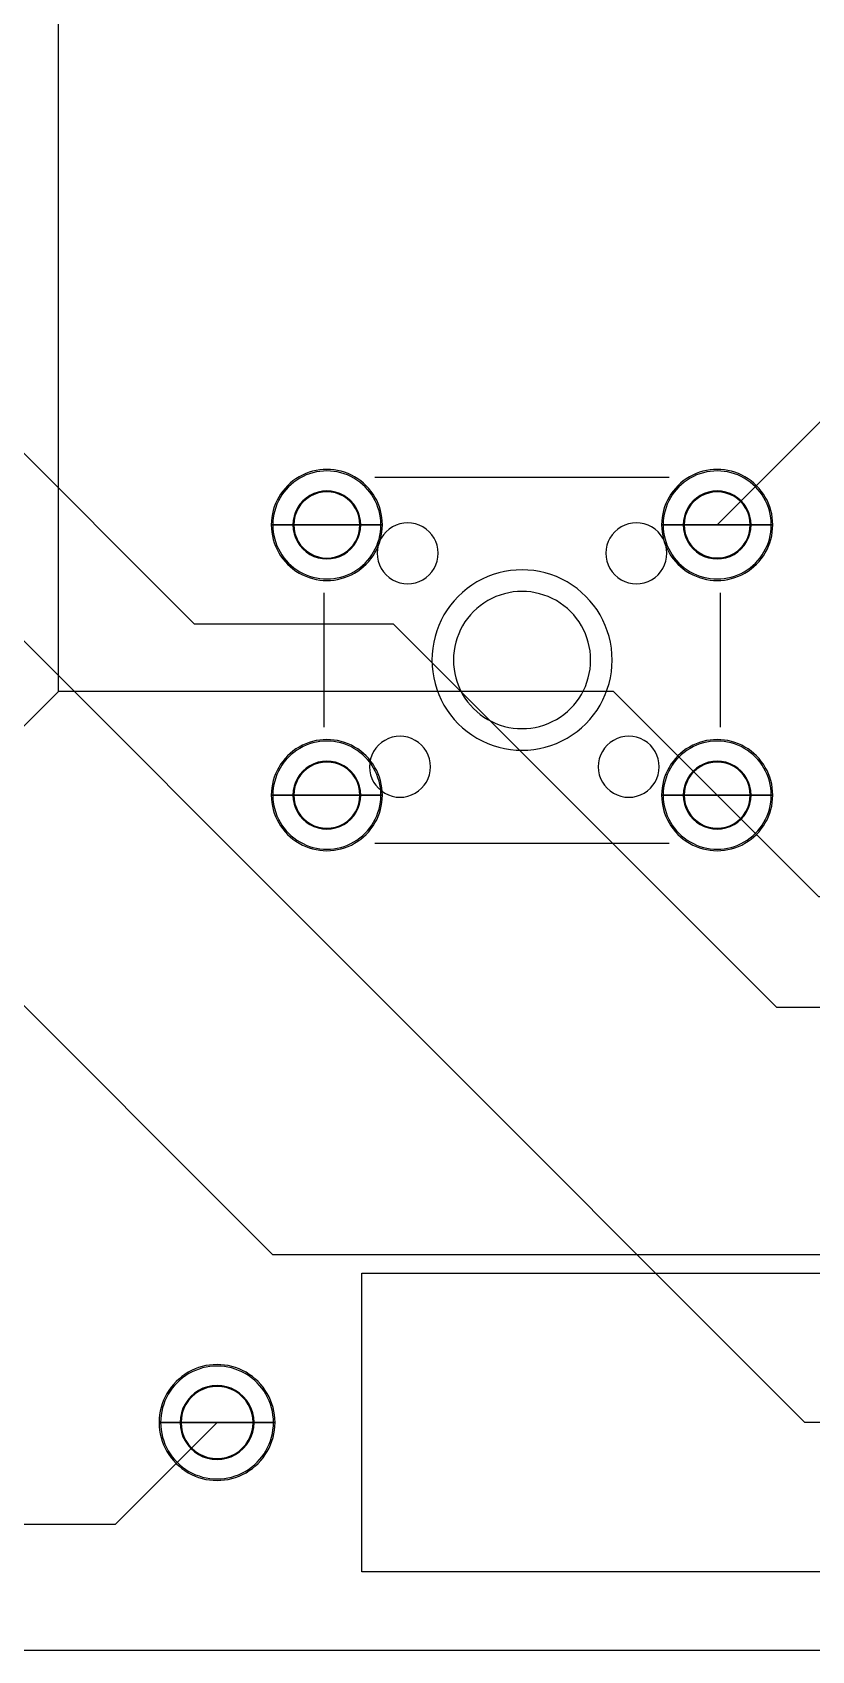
# Model space of a CAD drawing. Extents: x 97 to 381, y 17 to 243.
# Drawn here: x 167.7 to 204.5, y 16.7 to 93.1 of the extents above; entities that cross this region are included whole.
import ezdxf

# ---------------------------------------------------------------- set-up
doc = ezdxf.new("R2010")
doc.units = 0
for name, color, linetype in [('BoardOutLine', 7, 'CONTINUOUS'), ('BottomLayer', 7, 'CONTINUOUS'), ('BottomSolderMaskLayer', 7, 'CONTINUOUS'), ('Multi-Layer', 7, 'CONTINUOUS'), ('TopLayer', 7, 'CONTINUOUS'), ('TopSilkLayer', 7, 'CONTINUOUS'), ('TopSolderMaskLayer', 7, 'CONTINUOUS')]:
    doc.layers.add(name, color=color, linetype=linetype)

msp = doc.modelspace()

# ---------------------------------------------------------------- linework, layer by layer
at = {"layer": 'BoardOutLine', "color": 7}
msp.add_lwpolyline([(97.209727, 243.470231), (380.67429, 243.470231), (380.67429, 16.698589), (97.209727, 16.698589)], close=True, dxfattribs=at)
at = {"layer": 'BottomLayer', "color": 1}
for points in [[(263.643098, 35.389789), (179.047973, 35.389789), (151.209833, 63.227989), (151.209833, 102.531394)], [(164.025863, 57.090664), (168.92331, 61.988089), (168.92331, 99.217946), (165.609862, 102.531394)], [(200.02593, 57.090664), (195.128483, 61.988089), (168.92331, 61.988089)]]:
    msp.add_lwpolyline(points, dxfattribs=at)
at = {"layer": 'BottomSolderMaskLayer', "color": 7}
for points in [[(178.970715, 69.849064), (184.217078, 69.849064)], [(183.196987, 69.849064)], [(184.217077, 69.849064)], [(197.402752, 69.849064), (202.649115, 69.849064)], [(201.629025, 69.849064)], [(202.649115, 69.849064)], [(178.970715, 57.090664), (184.217078, 57.090664)], [(183.196987, 57.090664)], [(184.217077, 57.090664)], [(197.402752, 57.090664), (202.649115, 57.090664)], [(201.629025, 57.090664)], [(202.649115, 57.090664)], [(173.673878, 27.469789), (179.145893, 27.469789)], [(178.155015, 27.469789)], [(179.145892, 27.469789)]]:
    msp.add_lwpolyline(points, close=True, dxfattribs=at)
for points in [[(182.905487, 72.120805), (182.093872, 72.589392), (181.093921, 72.589392), (180.282306, 72.120805)], [(201.337524, 72.120805), (200.525909, 72.589392), (199.525958, 72.589392), (198.714343, 72.120805)], [(180.282306, 72.120805), (179.470691, 71.652219), (178.970715, 70.786236), (178.970715, 69.849064)], [(184.217077, 69.849064), (184.217077, 70.786236), (183.717102, 71.652219), (182.905487, 72.120805)], [(198.714343, 72.120805), (197.902728, 71.652219), (197.402752, 70.786236), (197.402752, 69.849064)], [(202.649115, 69.849064), (202.649115, 70.786236), (202.149139, 71.652219), (201.337524, 72.120805)], [(180.791903, 71.238674), (180.295677, 70.951965), (179.990251, 70.422162), (179.990805, 69.849064)], [(182.39589, 71.238674), (181.899664, 71.525384), (181.288128, 71.525384), (180.791903, 71.238674)], [(183.196987, 69.849064), (183.197542, 70.422162), (182.892116, 70.951965), (182.39589, 71.238674)], [(199.22394, 71.238674), (198.727714, 70.951965), (198.422288, 70.422162), (198.422843, 69.849064)], [(200.827927, 71.238674), (200.331702, 71.525384), (199.720166, 71.525384), (199.22394, 71.238674)], [(201.629025, 69.849064), (201.629579, 70.422162), (201.324153, 70.951965), (200.827927, 71.238674)], [(178.970715, 69.849064), (178.970715, 68.911891), (179.470691, 68.045908), (180.282306, 67.577322)], [(179.990805, 69.849064), (179.990251, 69.275965), (180.295677, 68.746163), (180.791903, 68.459453)], [(182.39589, 68.459453), (182.892116, 68.746163), (183.197542, 69.275965), (183.196987, 69.849064)], [(182.905487, 67.577322), (183.717102, 68.045908), (184.217077, 68.911891), (184.217077, 69.849064)], [(197.402752, 69.849064), (197.402752, 68.911891), (197.902728, 68.045908), (198.714343, 67.577322)], [(198.422843, 69.849064), (198.422288, 69.275965), (198.727714, 68.746163), (199.22394, 68.459453)], [(200.827927, 68.459453), (201.324153, 68.746163), (201.629579, 69.275965), (201.629025, 69.849064)], [(201.337524, 67.577322), (202.149139, 68.045908), (202.649115, 68.911891), (202.649115, 69.849064)], [(180.791903, 68.459453), (181.288128, 68.172744), (181.899664, 68.172744), (182.39589, 68.459453)], [(199.22394, 68.459453), (199.720166, 68.172744), (200.331702, 68.172744), (200.827927, 68.459453)], [(180.282306, 67.577322), (181.093921, 67.108736), (182.093872, 67.108736), (182.905487, 67.577322)], [(198.714343, 67.577322), (199.525958, 67.108736), (200.525909, 67.108736), (201.337524, 67.577322)], [(182.905487, 59.362405), (182.093872, 59.830992), (181.093921, 59.830992), (180.282306, 59.362405)], [(201.337524, 59.362405), (200.525909, 59.830992), (199.525958, 59.830992), (198.714343, 59.362405)], [(180.282306, 59.362405), (179.470691, 58.893819), (178.970715, 58.027836), (178.970715, 57.090664)], [(184.217077, 57.090664), (184.217077, 58.027836), (183.717102, 58.893819), (182.905487, 59.362405)], [(198.714343, 59.362405), (197.902728, 58.893819), (197.402752, 58.027836), (197.402752, 57.090664)], [(202.649115, 57.090664), (202.649115, 58.027836), (202.149139, 58.893819), (201.337524, 59.362405)], [(180.791903, 58.480274), (180.295677, 58.193565), (179.990251, 57.663762), (179.990805, 57.090664)], [(182.39589, 58.480274), (181.899664, 58.766984), (181.288128, 58.766984), (180.791903, 58.480274)], [(183.196987, 57.090664), (183.197542, 57.663762), (182.892116, 58.193565), (182.39589, 58.480274)], [(199.22394, 58.480274), (198.727714, 58.193565), (198.422288, 57.663762), (198.422843, 57.090664)], [(200.827927, 58.480274), (200.331702, 58.766984), (199.720166, 58.766984), (199.22394, 58.480274)], [(201.629025, 57.090664), (201.629579, 57.663762), (201.324153, 58.193565), (200.827927, 58.480274)], [(178.970715, 57.090664), (178.970715, 56.153491), (179.470691, 55.287508), (180.282306, 54.818922)], [(179.990805, 57.090664), (179.990251, 56.517565), (180.295677, 55.987763), (180.791903, 55.701053)], [(182.39589, 55.701053), (182.892116, 55.987763), (183.197542, 56.517565), (183.196987, 57.090664)], [(182.905487, 54.818922), (183.717102, 55.287508), (184.217077, 56.153491), (184.217077, 57.090664)], [(197.402752, 57.090664), (197.402752, 56.153491), (197.902728, 55.287508), (198.714343, 54.818922)], [(198.422843, 57.090664), (198.422288, 56.517565), (198.727714, 55.987763), (199.22394, 55.701053)], [(200.827927, 55.701053), (201.324153, 55.987763), (201.629579, 56.517565), (201.629025, 57.090664)], [(201.337524, 54.818922), (202.149139, 55.287508), (202.649115, 56.153491), (202.649115, 57.090664)], [(180.791903, 55.701053), (181.288128, 55.414344), (181.899664, 55.414344), (182.39589, 55.701053)], [(199.22394, 55.701053), (199.720166, 55.414344), (200.331702, 55.414344), (200.827927, 55.701053)], [(180.282306, 54.818922), (181.093921, 54.350336), (182.093872, 54.350336), (182.905487, 54.818922)], [(198.714343, 54.818922), (199.525958, 54.350336), (200.525909, 54.350336), (201.337524, 54.818922)], [(175.041881, 29.839241), (174.195357, 29.3505), (173.673877, 28.44727), (173.673877, 27.469789)], [(177.777889, 29.839241), (176.931365, 30.327982), (175.888405, 30.327982), (175.041881, 29.839241)], [(179.145892, 27.469789), (179.145893, 28.44727), (178.624413, 29.3505), (177.777889, 29.839241)], [(177.28245, 28.981116), (176.742505, 29.292853), (176.077265, 29.292853), (175.53732, 28.981116)], [(175.53732, 28.981116), (174.997375, 28.669378), (174.664755, 28.093264), (174.664755, 27.469789)], [(178.155015, 27.469789), (178.155015, 28.093264), (177.822395, 28.669378), (177.28245, 28.981116)], [(173.673877, 27.469789), (173.673877, 26.492307), (174.195358, 25.589077), (175.041881, 25.100337)], [(174.664755, 27.469789), (174.664755, 26.846314), (174.997375, 26.270199), (175.53732, 25.958462)], [(177.28245, 25.958462), (177.822395, 26.270199), (178.155015, 26.846314), (178.155015, 27.469789)], [(177.777889, 25.100337), (178.624412, 25.589077), (179.145892, 26.492307), (179.145892, 27.469789)], [(175.53732, 25.958462), (176.077265, 25.646724), (176.742505, 25.646724), (177.28245, 25.958462)], [(175.041881, 25.100337), (175.888405, 24.611596), (176.931365, 24.611596), (177.777889, 25.100337)]]:
    msp.add_open_spline(points, degree=3, dxfattribs=at)
at = {"layer": 'Multi-Layer', "color": 7}
for points in [[(179.042715, 69.849064), (184.145078, 69.849064)], [(183.152985, 69.849064)], [(184.145077, 69.849064)], [(197.474752, 69.849064), (202.577115, 69.849064)], [(201.585023, 69.849064)], [(202.577115, 69.849064)], [(179.042715, 57.090664), (184.145078, 57.090664)], [(183.152985, 57.090664)], [(184.145077, 57.090664)], [(197.474752, 57.090664), (202.577115, 57.090664)], [(201.585023, 57.090664)], [(202.577115, 57.090664)], [(173.745878, 27.469789), (179.073892, 27.469789)], [(178.109085, 27.469789)], [(179.073892, 27.469789)]]:
    msp.add_lwpolyline(points, close=True, dxfattribs=at)
for points in [[(180.318306, 72.058452), (179.528967, 71.602727), (179.042715, 70.760513), (179.042715, 69.849064)], [(182.869487, 72.058452), (182.080149, 72.514176), (181.107644, 72.514176), (180.318306, 72.058452)], [(184.145077, 69.849064), (184.145077, 70.760513), (183.658825, 71.602727), (182.869487, 72.058452)], [(198.750343, 72.058452), (197.961005, 71.602727), (197.474752, 70.760513), (197.474752, 69.849064)], [(201.301524, 72.058452), (200.512186, 72.514176), (199.539681, 72.514176), (198.750343, 72.058452)], [(202.577115, 69.849064), (202.577115, 70.760513), (202.090863, 71.602727), (201.301524, 72.058452)], [(180.813586, 71.201483), (180.330813, 70.92239), (180.03386, 70.406703), (180.034807, 69.849064)], [(182.374206, 71.201483), (181.891433, 71.480577), (181.296359, 71.480577), (180.813586, 71.201483)], [(183.152985, 69.849064), (183.153932, 70.406703), (182.856979, 70.92239), (182.374206, 71.201483)], [(199.246384, 71.199278), (198.763999, 70.920773), (198.466837, 70.406074), (198.466837, 69.849064)], [(200.805476, 71.199278), (200.323091, 71.477783), (199.728769, 71.477783), (199.246384, 71.199278)], [(201.585023, 69.849064), (201.585023, 70.406074), (201.287861, 70.920773), (200.805476, 71.199278)], [(179.042715, 69.849064), (179.042715, 68.937615), (179.528967, 68.095401), (180.318306, 67.639676)], [(180.034807, 69.849064), (180.03386, 69.291424), (180.330813, 68.775738), (180.813586, 68.496644)], [(182.374206, 68.496644), (182.856979, 68.775738), (183.153932, 69.291424), (183.152985, 69.849064)], [(182.869487, 67.639676), (183.658825, 68.095401), (184.145077, 68.937615), (184.145077, 69.849064)], [(197.474752, 69.849064), (197.474752, 68.937615), (197.961005, 68.095401), (198.750343, 67.639676)], [(198.466837, 69.849064), (198.466837, 69.292054), (198.763999, 68.777355), (199.246384, 68.49885)], [(200.805476, 68.49885), (201.287861, 68.777355), (201.585023, 69.292054), (201.585023, 69.849064)], [(201.301524, 67.639676), (202.090863, 68.095401), (202.577115, 68.937615), (202.577115, 69.849064)], [(180.813586, 68.496644), (181.296359, 68.217551), (181.891433, 68.217551), (182.374206, 68.496644)], [(199.246384, 68.49885), (199.728769, 68.220345), (200.323091, 68.220345), (200.805476, 68.49885)], [(180.318306, 67.639676), (181.107644, 67.183951), (182.080149, 67.183951), (182.869487, 67.639676)], [(198.750343, 67.639676), (199.539681, 67.183951), (200.512186, 67.183951), (201.301524, 67.639676)], [(182.869487, 59.300052), (182.080149, 59.755776), (181.107644, 59.755776), (180.318306, 59.300052)], [(201.301524, 59.300052), (200.512186, 59.755776), (199.539681, 59.755776), (198.750343, 59.300052)], [(180.318306, 59.300052), (179.528967, 58.844327), (179.042715, 58.002113), (179.042715, 57.090664)], [(184.145077, 57.090664), (184.145077, 58.002113), (183.658825, 58.844327), (182.869487, 59.300052)], [(198.750343, 59.300052), (197.961005, 58.844327), (197.474752, 58.002113), (197.474752, 57.090664)], [(202.577115, 57.090664), (202.577115, 58.002113), (202.090863, 58.844327), (201.301524, 59.300052)], [(180.813586, 58.443083), (180.330813, 58.16399), (180.03386, 57.648303), (180.034807, 57.090664)], [(182.374206, 58.443083), (181.891433, 58.722177), (181.296359, 58.722177), (180.813586, 58.443083)], [(183.152985, 57.090664), (183.153932, 57.648303), (182.856979, 58.16399), (182.374206, 58.443083)], [(199.246384, 58.440878), (198.763999, 58.162373), (198.466837, 57.647674), (198.466837, 57.090664)], [(200.805476, 58.440878), (200.323091, 58.719383), (199.728769, 58.719383), (199.246384, 58.440878)], [(201.585023, 57.090664), (201.585023, 57.647674), (201.287861, 58.162373), (200.805476, 58.440878)], [(179.042715, 57.090664), (179.042715, 56.179215), (179.528967, 55.337001), (180.318306, 54.881276)], [(180.034807, 57.090664), (180.03386, 56.533024), (180.330813, 56.017338), (180.813586, 55.738244)], [(182.374206, 55.738244), (182.856979, 56.017338), (183.153932, 56.533024), (183.152985, 57.090664)], [(182.869487, 54.881276), (183.658825, 55.337001), (184.145077, 56.179215), (184.145077, 57.090664)], [(197.474752, 57.090664), (197.474752, 56.179215), (197.961005, 55.337001), (198.750343, 54.881276)], [(198.466837, 57.090664), (198.466837, 56.533654), (198.763999, 56.018955), (199.246384, 55.74045)], [(200.805476, 55.74045), (201.287861, 56.018955), (201.585023, 56.533654), (201.585023, 57.090664)], [(201.301524, 54.881276), (202.090863, 55.337001), (202.577115, 56.179215), (202.577115, 57.090664)], [(180.813586, 55.738244), (181.296359, 55.459151), (181.891433, 55.459151), (182.374206, 55.738244)], [(199.246384, 55.74045), (199.728769, 55.461945), (200.323091, 55.461945), (200.805476, 55.74045)], [(180.318306, 54.881276), (181.107644, 54.425551), (182.080149, 54.425551), (182.869487, 54.881276)], [(198.750343, 54.881276), (199.539681, 54.425551), (200.512186, 54.425551), (201.301524, 54.881276)], [(177.741889, 29.776887), (176.917642, 30.252766), (175.902128, 30.252766), (175.077881, 29.776887)], [(175.077881, 29.776887), (174.253634, 29.301008), (173.745877, 28.421547), (173.745878, 27.469789)], [(177.260517, 28.944317), (176.734258, 29.248644), (176.085512, 29.248644), (175.559253, 28.944317)], [(179.073892, 27.469789), (179.073893, 28.421547), (178.566136, 29.301008), (177.741889, 29.776887)], [(175.559253, 28.944317), (175.032994, 28.63999), (174.709408, 28.077705), (174.710685, 27.469789)], [(178.109085, 27.469789), (178.110362, 28.077705), (177.786776, 28.63999), (177.260517, 28.944317)], [(173.745878, 27.469789), (173.745877, 26.51803), (174.253634, 25.63857), (175.077881, 25.16269)], [(174.710685, 27.469789), (174.709408, 26.861873), (175.032994, 26.299588), (175.559253, 25.995261)], [(177.260517, 25.995261), (177.786776, 26.299588), (178.110362, 26.861873), (178.109085, 27.469789)], [(177.741889, 25.16269), (178.566136, 25.63857), (179.073893, 26.51803), (179.073892, 27.469789)], [(175.559253, 25.995261), (176.085512, 25.690933), (176.734258, 25.690933), (177.260517, 25.995261)], [(175.077881, 25.16269), (175.902128, 24.686811), (176.917642, 24.686811), (177.741889, 25.16269)]]:
    msp.add_open_spline(points, degree=3, dxfattribs=at)
at = {"layer": 'TopLayer', "color": 5}
for points in [[(287.83515, 35.389789), (276.161047, 47.063914), (202.841858, 47.063914), (184.73958, 65.166214), (175.350765, 65.166214), (156.323287, 84.193639), (147.947505, 84.193639), (129.609788, 102.531394)], [(200.02593, 69.849064), (221.218455, 91.041589), (348.27855, 91.041589), (374.770283, 64.549864)], [(234.009997, 27.469789), (204.167377, 27.469789), (164.025862, 67.611289), (164.025862, 69.849064)], [(200.02593, 57.090664), (204.805305, 52.311289), (233.636317, 52.311289), (236.026005, 54.700939), (322.334017, 54.700939)], [(104.409742, 27.469789), (109.21287, 22.666639), (171.606758, 22.666639), (176.409885, 27.469789)]]:
    msp.add_lwpolyline(points, dxfattribs=at)
at = {"layer": 'TopSilkLayer', "color": 7}
for points in [[(183.864638, 72.109864), (197.755192, 72.109864)], [(181.449893, 66.645964), (181.449893, 60.293839)], [(200.16993, 66.645964), (200.16993, 60.293839)], [(183.864638, 54.829864), (197.755192, 54.829864)]]:
    msp.add_lwpolyline(points, dxfattribs=at)
for points in [[(186.849908, 68.509864)], [(197.64993, 68.509864)], [(194.049922, 63.469864)], [(195.065123, 63.469864)], [(186.489907, 58.429864)], [(197.28993, 58.429864)], [(183.2499, 20.413789), (183.2499, 34.525789), (227.16999, 34.525789), (227.16999, 20.413789)]]:
    msp.add_lwpolyline(points, close=True, dxfattribs=at)
for points in [[(184.689902, 69.756944), (184.244363, 69.499712), (183.9699, 69.024328), (183.9699, 68.509864)], [(186.129906, 69.756944), (185.684367, 70.014176), (185.135441, 70.014176), (184.689902, 69.756944)], [(186.849908, 68.509864), (186.849908, 69.024328), (186.575444, 69.499712), (186.129906, 69.756944)], [(195.489924, 69.756944), (195.044386, 69.499712), (194.769922, 69.024328), (194.769922, 68.509864)], [(196.929928, 69.756944), (196.484389, 70.014176), (195.935463, 70.014176), (195.489924, 69.756944)], [(197.64993, 68.509864), (197.64993, 69.024328), (197.375467, 69.499712), (196.929928, 69.756944)], [(183.9699, 68.509864), (183.9699, 67.9954), (184.244363, 67.520016), (184.689902, 67.262784)], [(186.129906, 67.262784), (186.575444, 67.520016), (186.849908, 67.9954), (186.849908, 68.509864)], [(194.769922, 68.509864), (194.769922, 67.9954), (195.044386, 67.520016), (195.489924, 67.262784)], [(196.929928, 67.262784), (197.375467, 67.520016), (197.64993, 67.9954), (197.64993, 68.509864)], [(184.689902, 67.262784), (185.135441, 67.005552), (185.684367, 67.005552), (186.129906, 67.262784)], [(192.938412, 67.157561), (191.621392, 67.918369), (189.998438, 67.918369), (188.681418, 67.157561)], [(195.489924, 67.262784), (195.935463, 67.005552), (196.484389, 67.005552), (196.929928, 67.262784)], [(188.681418, 67.157561), (187.364398, 66.396753), (186.553602, 64.99084), (186.554708, 63.469864)], [(192.429919, 66.275793), (191.427457, 66.854564), (190.192373, 66.854564), (189.189911, 66.275793)], [(195.065123, 63.469864), (195.066228, 64.99084), (194.255432, 66.396753), (192.938412, 67.157561)], [(189.189911, 66.275793), (188.187449, 65.697021), (187.569907, 64.627407), (187.569907, 63.469864)], [(194.049922, 63.469864), (194.049922, 64.627407), (193.432381, 65.697021), (192.429919, 66.275793)], [(186.554708, 63.469864), (186.553602, 61.948888), (187.364398, 60.542974), (188.681418, 59.782167)], [(187.569907, 63.469864), (187.569907, 62.312321), (188.187449, 61.242707), (189.189911, 60.663935)], [(192.429919, 60.663935), (193.432381, 61.242707), (194.049922, 62.312321), (194.049922, 63.469864)], [(192.938412, 59.782167), (194.255432, 60.542974), (195.066228, 61.948888), (195.065123, 63.469864)], [(189.189911, 60.663935), (190.192373, 60.085163), (191.427457, 60.085163), (192.429919, 60.663935)], [(184.329902, 59.676944), (183.884363, 59.419712), (183.6099, 58.944328), (183.6099, 58.429864)], [(185.769906, 59.676944), (185.324367, 59.934176), (184.775441, 59.934176), (184.329902, 59.676944)], [(186.489907, 58.429864), (186.489907, 58.944328), (186.215444, 59.419712), (185.769906, 59.676944)], [(188.681418, 59.782167), (189.998438, 59.021359), (191.621392, 59.021359), (192.938412, 59.782167)], [(195.129924, 59.676944), (194.684386, 59.419712), (194.409922, 58.944328), (194.409922, 58.429864)], [(196.569928, 59.676944), (196.124389, 59.934176), (195.575463, 59.934176), (195.129924, 59.676944)], [(197.28993, 58.429864), (197.28993, 58.944328), (197.015467, 59.419712), (196.569928, 59.676944)], [(183.6099, 58.429864), (183.6099, 57.9154), (183.884363, 57.440016), (184.329902, 57.182784)], [(185.769906, 57.182784), (186.215444, 57.440016), (186.489907, 57.9154), (186.489907, 58.429864)], [(194.409922, 58.429864), (194.409922, 57.9154), (194.684386, 57.440016), (195.129924, 57.182784)], [(196.569928, 57.182784), (197.015467, 57.440016), (197.28993, 57.9154), (197.28993, 58.429864)], [(184.329902, 57.182784), (184.775441, 56.925552), (185.324367, 56.925552), (185.769906, 57.182784)], [(195.129924, 57.182784), (195.575463, 56.925552), (196.124389, 56.925552), (196.569928, 57.182784)]]:
    msp.add_open_spline(points, degree=3, dxfattribs=at)
at = {"layer": 'TopSolderMaskLayer', "color": 7}
for points in [[(178.970715, 69.849064), (184.217078, 69.849064)], [(183.196987, 69.849064)], [(184.217077, 69.849064)], [(197.402752, 69.849064), (202.649115, 69.849064)], [(201.629025, 69.849064)], [(202.649115, 69.849064)], [(178.970715, 57.090664), (184.217078, 57.090664)], [(183.196987, 57.090664)], [(184.217077, 57.090664)], [(197.402752, 57.090664), (202.649115, 57.090664)], [(201.629025, 57.090664)], [(202.649115, 57.090664)], [(173.673878, 27.469789), (179.145893, 27.469789)], [(178.155015, 27.469789)], [(179.145892, 27.469789)]]:
    msp.add_lwpolyline(points, close=True, dxfattribs=at)
for points in [[(182.905487, 72.120805), (182.093872, 72.589392), (181.093921, 72.589392), (180.282306, 72.120805)], [(201.337524, 72.120805), (200.525909, 72.589392), (199.525958, 72.589392), (198.714343, 72.120805)], [(180.282306, 72.120805), (179.470691, 71.652219), (178.970715, 70.786236), (178.970715, 69.849064)], [(184.217077, 69.849064), (184.217077, 70.786236), (183.717102, 71.652219), (182.905487, 72.120805)], [(198.714343, 72.120805), (197.902728, 71.652219), (197.402752, 70.786236), (197.402752, 69.849064)], [(202.649115, 69.849064), (202.649115, 70.786236), (202.149139, 71.652219), (201.337524, 72.120805)], [(180.791903, 71.238674), (180.295677, 70.951965), (179.990251, 70.422162), (179.990805, 69.849064)], [(182.39589, 71.238674), (181.899664, 71.525384), (181.288128, 71.525384), (180.791903, 71.238674)], [(183.196987, 69.849064), (183.197542, 70.422162), (182.892116, 70.951965), (182.39589, 71.238674)], [(199.22394, 71.238674), (198.727714, 70.951965), (198.422288, 70.422162), (198.422843, 69.849064)], [(200.827927, 71.238674), (200.331702, 71.525384), (199.720166, 71.525384), (199.22394, 71.238674)], [(201.629025, 69.849064), (201.629579, 70.422162), (201.324153, 70.951965), (200.827927, 71.238674)], [(178.970715, 69.849064), (178.970715, 68.911891), (179.470691, 68.045908), (180.282306, 67.577322)], [(179.990805, 69.849064), (179.990251, 69.275965), (180.295677, 68.746163), (180.791903, 68.459453)], [(182.39589, 68.459453), (182.892116, 68.746163), (183.197542, 69.275965), (183.196987, 69.849064)], [(182.905487, 67.577322), (183.717102, 68.045908), (184.217077, 68.911891), (184.217077, 69.849064)], [(197.402752, 69.849064), (197.402752, 68.911891), (197.902728, 68.045908), (198.714343, 67.577322)], [(198.422843, 69.849064), (198.422288, 69.275965), (198.727714, 68.746163), (199.22394, 68.459453)], [(200.827927, 68.459453), (201.324153, 68.746163), (201.629579, 69.275965), (201.629025, 69.849064)], [(201.337524, 67.577322), (202.149139, 68.045908), (202.649115, 68.911891), (202.649115, 69.849064)], [(180.791903, 68.459453), (181.288128, 68.172744), (181.899664, 68.172744), (182.39589, 68.459453)], [(199.22394, 68.459453), (199.720166, 68.172744), (200.331702, 68.172744), (200.827927, 68.459453)], [(180.282306, 67.577322), (181.093921, 67.108736), (182.093872, 67.108736), (182.905487, 67.577322)], [(198.714343, 67.577322), (199.525958, 67.108736), (200.525909, 67.108736), (201.337524, 67.577322)], [(182.905487, 59.362405), (182.093872, 59.830992), (181.093921, 59.830992), (180.282306, 59.362405)], [(201.337524, 59.362405), (200.525909, 59.830992), (199.525958, 59.830992), (198.714343, 59.362405)], [(180.282306, 59.362405), (179.470691, 58.893819), (178.970715, 58.027836), (178.970715, 57.090664)], [(184.217077, 57.090664), (184.217077, 58.027836), (183.717102, 58.893819), (182.905487, 59.362405)], [(198.714343, 59.362405), (197.902728, 58.893819), (197.402752, 58.027836), (197.402752, 57.090664)], [(202.649115, 57.090664), (202.649115, 58.027836), (202.149139, 58.893819), (201.337524, 59.362405)], [(180.791903, 58.480274), (180.295677, 58.193565), (179.990251, 57.663762), (179.990805, 57.090664)], [(182.39589, 58.480274), (181.899664, 58.766984), (181.288128, 58.766984), (180.791903, 58.480274)], [(183.196987, 57.090664), (183.197542, 57.663762), (182.892116, 58.193565), (182.39589, 58.480274)], [(199.22394, 58.480274), (198.727714, 58.193565), (198.422288, 57.663762), (198.422843, 57.090664)], [(200.827927, 58.480274), (200.331702, 58.766984), (199.720166, 58.766984), (199.22394, 58.480274)], [(201.629025, 57.090664), (201.629579, 57.663762), (201.324153, 58.193565), (200.827927, 58.480274)], [(178.970715, 57.090664), (178.970715, 56.153491), (179.470691, 55.287508), (180.282306, 54.818922)], [(179.990805, 57.090664), (179.990251, 56.517565), (180.295677, 55.987763), (180.791903, 55.701053)], [(182.39589, 55.701053), (182.892116, 55.987763), (183.197542, 56.517565), (183.196987, 57.090664)], [(182.905487, 54.818922), (183.717102, 55.287508), (184.217077, 56.153491), (184.217077, 57.090664)], [(197.402752, 57.090664), (197.402752, 56.153491), (197.902728, 55.287508), (198.714343, 54.818922)], [(198.422843, 57.090664), (198.422288, 56.517565), (198.727714, 55.987763), (199.22394, 55.701053)], [(200.827927, 55.701053), (201.324153, 55.987763), (201.629579, 56.517565), (201.629025, 57.090664)], [(201.337524, 54.818922), (202.149139, 55.287508), (202.649115, 56.153491), (202.649115, 57.090664)], [(180.791903, 55.701053), (181.288128, 55.414344), (181.899664, 55.414344), (182.39589, 55.701053)], [(199.22394, 55.701053), (199.720166, 55.414344), (200.331702, 55.414344), (200.827927, 55.701053)], [(180.282306, 54.818922), (181.093921, 54.350336), (182.093872, 54.350336), (182.905487, 54.818922)], [(198.714343, 54.818922), (199.525958, 54.350336), (200.525909, 54.350336), (201.337524, 54.818922)], [(175.041881, 29.839241), (174.195357, 29.3505), (173.673877, 28.44727), (173.673877, 27.469789)], [(177.777889, 29.839241), (176.931365, 30.327982), (175.888405, 30.327982), (175.041881, 29.839241)], [(179.145892, 27.469789), (179.145893, 28.44727), (178.624413, 29.3505), (177.777889, 29.839241)], [(177.28245, 28.981116), (176.742505, 29.292853), (176.077265, 29.292853), (175.53732, 28.981116)], [(175.53732, 28.981116), (174.997375, 28.669378), (174.664755, 28.093264), (174.664755, 27.469789)], [(178.155015, 27.469789), (178.155015, 28.093264), (177.822395, 28.669378), (177.28245, 28.981116)], [(173.673877, 27.469789), (173.673877, 26.492307), (174.195358, 25.589077), (175.041881, 25.100337)], [(174.664755, 27.469789), (174.664755, 26.846314), (174.997375, 26.270199), (175.53732, 25.958462)], [(177.28245, 25.958462), (177.822395, 26.270199), (178.155015, 26.846314), (178.155015, 27.469789)], [(177.777889, 25.100337), (178.624412, 25.589077), (179.145892, 26.492307), (179.145892, 27.469789)], [(175.53732, 25.958462), (176.077265, 25.646724), (176.742505, 25.646724), (177.28245, 25.958462)], [(175.041881, 25.100337), (175.888405, 24.611596), (176.931365, 24.611596), (177.777889, 25.100337)]]:
    msp.add_open_spline(points, degree=3, dxfattribs=at)

doc.saveas('drawing.dxf')
